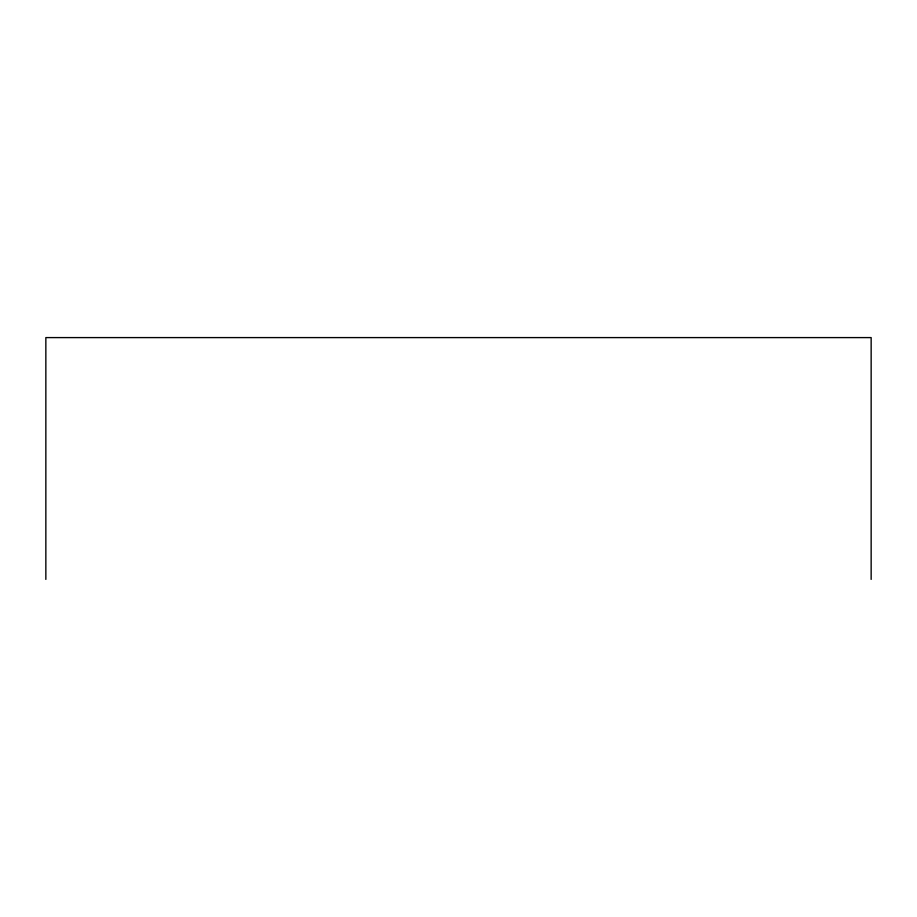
<?xml version="1.0" encoding="UTF-8"?>
<svg xmlns="http://www.w3.org/2000/svg" width="917" height="917" viewBox="0 0 917 917"><rect width="100%" height="100%" fill="white"/><g stroke="black" fill="none" stroke-linecap="round" stroke-linejoin="round"><path stroke-width="1.38" d="M871.15 579.406L871.15 337.594L45.85 337.594L45.85 579.406"/></g></svg>
